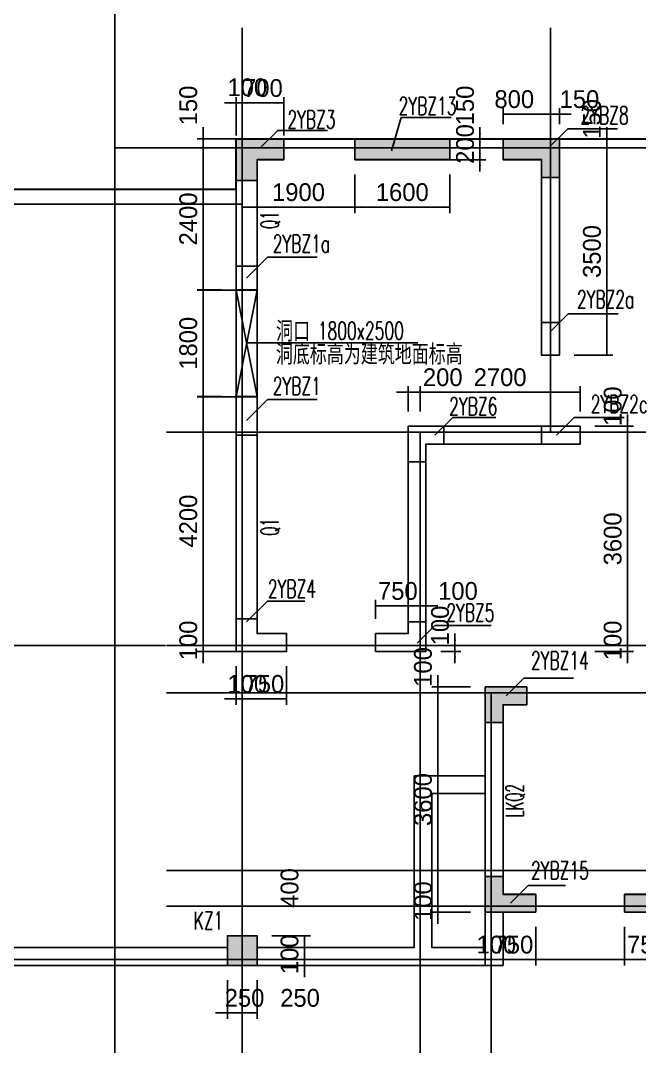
# Model space of a CAD drawing. Extents: x 387171 to 699106, y 11966 to 245688.
# Drawn here: x 537170 to 547608, y 217069 to 234386 of the extents above; entities that cross this region are included whole.
import ezdxf

# ---------------------------------------------------------------- set-up
doc = ezdxf.new("R2010")
doc.units = 0
doc.header["$LTSCALE"] = 100
doc.header["$MEASUREMENT"] = 0
for name, color, linetype in [('b边缘构件', 235, 'Continuous'), ('COLU', 7, 'Continuous'), ('DIM', 3, 'Continuous'), ('DOTE', 253, 'Continuous'), ('HATCH', 254, 'Continuous'), ('NUM', 7, 'Continuous'), ('Q-TEXT', 2, 'Continuous'), ('WALL', 3, 'Continuous'), ('wall-主楼', 2, 'Continuous'), ('wall-开洞', 5, 'Continuous'), ('Y阴影', 254, 'Continuous'), ('剪力墙开洞', 5, 'Continuous'), ('小尺寸', 4, 'Continuous'), ('边缘构件标注', 1, 'Continuous')]:
    doc.layers.add(name, color=color, linetype=linetype)
doc.styles.get("Standard").update_dxf_attribs({"font": 'standard'})
doc.styles.add('tk', font='tk')
doc.dimstyles.get("Standard").update_dxf_attribs({"dimtxt": 300, "dimasz": 100, "dimexe": 100, "dimexo": 250, "dimgap": 100, "dimtad": 0, "dimtoh": 1, "dimdec": 0, "dimdsep": 46, "dimcen": 0.09, "dimclrt": 7, "dimadec": 0, "dimazin": 0, "dimtfac": 1, "dimtdec": 4, "dimtofl": 0, "dimtmove": 0, "dimatfit": 3, "dimfxl": 1, "dimtolj": 1, "dimtzin": 0, "dimarcsym": 0})

# ---------------------------------------------------------------- blocks, each defined once
blk = doc.blocks.new('*D849')
at = {"layer": '小尺寸', "color": 0, "linetype": 'ByBlock', "lineweight": -2}
for p, q in [((540908, 231787), (540908, 231137)), ((542808, 231787), (542808, 231137)), ((540908, 231237), (542808, 231237))]:
    blk.add_line(p, q, dxfattribs=at)
for points in [[(540908, 231237), (541008, 231254), (541008, 231220)], [(542808, 231237), (542708, 231220), (542708, 231254)]]:
    blk.add_solid(points, dxfattribs=at)
at = {"layer": '小尺寸', "color": 7, "linetype": 'Continuous', "lineweight": -2, "insert": (541858, 231487), "char_height": 300, "width": 685, "attachment_point": 5, "style": 'tk'}
blk.add_mtext('1900', dxfattribs=at)
blk = doc.blocks.new('*D415')
at = {"layer": '小尺寸', "color": 0, "linetype": 'ByBlock', "lineweight": -2}
for p, q in [((544918, 231837), (544918, 232437)), ((544368, 232237), (545018, 232237)), ((544368, 232037), (545018, 232037))]:
    blk.add_line(p, q, dxfattribs=at)
for points in [[(544918, 232237), (544902, 232337), (544935, 232337)], [(544918, 232037), (544935, 231937), (544902, 231937)]]:
    blk.add_solid(points, dxfattribs=at)
at = {"layer": '小尺寸', "color": 7, "linetype": 'Continuous', "lineweight": -2, "insert": (544668, 232302), "char_height": 300, "width": 566.67, "attachment_point": 5, "rotation": 90, "style": 'tk'}
blk.add_mtext('200', dxfattribs=at)
blk = doc.blocks.new('*D371')
at = {"layer": '小尺寸', "color": 0, "linetype": 'ByBlock', "lineweight": -2}
for p, q in [((544918, 232037), (544918, 232587)), ((544368, 232387), (545018, 232387)), ((544368, 232237), (545018, 232237))]:
    blk.add_line(p, q, dxfattribs=at)
for points in [[(544918, 232387), (544902, 232487), (544935, 232487)], [(544918, 232237), (544935, 232137), (544902, 232137)]]:
    blk.add_solid(points, dxfattribs=at)
at = {"layer": '小尺寸', "color": 7, "linetype": 'Continuous', "lineweight": -2, "insert": (544668, 232952), "char_height": 300, "width": 476.67, "attachment_point": 5, "rotation": 90, "style": 'tk'}
blk.add_mtext('150', dxfattribs=at)
blk = doc.blocks.new('*D2117')
at = {"layer": '小尺寸', "color": 0, "linetype": 'ByBlock', "lineweight": -2}
for p, q in [((547358, 219087), (547358, 218437)), ((548108, 219087), (548108, 218437)), ((547358, 218537), (548108, 218537))]:
    blk.add_line(p, q, dxfattribs=at)
for points in [[(547358, 218537), (547458, 218554), (547458, 218520)], [(548108, 218537), (548008, 218520), (548008, 218554)]]:
    blk.add_solid(points, dxfattribs=at)
at = {"layer": '小尺寸', "color": 7, "linetype": 'Continuous', "lineweight": -2, "insert": (547733, 218787), "char_height": 300, "width": 566.67, "attachment_point": 5, "style": 'tk'}
blk.add_mtext('750', dxfattribs=at)
blk = doc.blocks.new('*D2614')
at = {"layer": '小尺寸', "color": 0, "linetype": 'ByBlock', "lineweight": -2}
for p, q in [((547408, 223537), (547408, 224037)), ((546858, 223837), (547508, 223837)), ((546858, 223737), (547508, 223737))]:
    blk.add_line(p, q, dxfattribs=at)
for points in [[(547408, 223837), (547392, 223937), (547425, 223937)], [(547408, 223737), (547425, 223637), (547392, 223637)]]:
    blk.add_solid(points, dxfattribs=at)
at = {"layer": '小尺寸', "color": 7, "linetype": 'Continuous', "lineweight": -2, "insert": (547158, 223923), "char_height": 300, "width": 476.67, "attachment_point": 5, "rotation": 90, "style": 'tk'}
blk.add_mtext('100', dxfattribs=at)
blk = doc.blocks.new('*D2557')
at = {"layer": '小尺寸', "color": 0, "linetype": 'ByBlock', "lineweight": -2}
for p, q in [((546858, 227437), (547508, 227437)), ((547408, 223837), (547408, 227437)), ((546858, 223837), (547508, 223837))]:
    blk.add_line(p, q, dxfattribs=at)
for points in [[(547408, 227437), (547425, 227337), (547392, 227337)], [(547408, 223837), (547392, 223937), (547425, 223937)]]:
    blk.add_solid(points, dxfattribs=at)
at = {"layer": '小尺寸', "color": 7, "linetype": 'Continuous', "lineweight": -2, "insert": (547158, 225637), "char_height": 300, "width": 775, "attachment_point": 5, "rotation": 90, "style": 'tk'}
blk.add_mtext('3600', dxfattribs=at)
blk = doc.blocks.new('*D3361')
at = {"layer": '小尺寸', "color": 0, "linetype": 'ByBlock', "lineweight": -2}
for p, q in [((546508, 232237), (547158, 232237)), ((547058, 228737), (547058, 232237)), ((546508, 228737), (547158, 228737))]:
    blk.add_line(p, q, dxfattribs=at)
for points in [[(547058, 232237), (547075, 232137), (547041, 232137)], [(547058, 228737), (547041, 228837), (547075, 228837)]]:
    blk.add_solid(points, dxfattribs=at)
at = {"layer": '小尺寸', "color": 7, "linetype": 'Continuous', "lineweight": -2, "insert": (546808, 230487), "char_height": 300, "width": 780, "attachment_point": 5, "rotation": 90, "style": 'tk'}
blk.add_mtext('3500', dxfattribs=at)
blk = doc.blocks.new('*D4721')
at = {"layer": '小尺寸', "color": 0, "linetype": 'ByBlock', "lineweight": -2}
for p, q in [((540808, 232444), (540808, 233094)), ((540908, 232444), (540908, 233094)), ((540608, 232994), (541108, 232994))]:
    blk.add_line(p, q, dxfattribs=at)
for points in [[(540808, 232994), (540708, 232978), (540708, 233011)], [(540908, 232994), (541008, 233011), (541008, 232978)]]:
    blk.add_solid(points, dxfattribs=at)
at = {"layer": '小尺寸', "color": 7, "linetype": 'Continuous', "lineweight": -2, "insert": (540994, 233257), "char_height": 300, "width": 476.67, "attachment_point": 5, "style": 'tk'}
blk.add_mtext('100', dxfattribs=at)
blk = doc.blocks.new('*D894')
at = {"layer": '小尺寸', "color": 0, "linetype": 'ByBlock', "lineweight": -2}
for p, q in [((540908, 232444), (540908, 233094)), ((541608, 232444), (541608, 233094)), ((540908, 232994), (541608, 232994))]:
    blk.add_line(p, q, dxfattribs=at)
for points in [[(540908, 232994), (541008, 233011), (541008, 232978)], [(541608, 232994), (541508, 232978), (541508, 233011)]]:
    blk.add_solid(points, dxfattribs=at)
at = {"layer": '小尺寸', "color": 7, "linetype": 'Continuous', "lineweight": -2, "insert": (541258, 233244), "char_height": 300, "width": 566.67, "attachment_point": 5, "style": 'tk'}
blk.add_mtext('700', dxfattribs=at)
blk = doc.blocks.new('*D763')
at = {"layer": '小尺寸', "color": 0, "linetype": 'ByBlock', "lineweight": -2}
for p, q in [((540800, 232237), (540150, 232237)), ((540250, 229837), (540250, 232237)), ((540800, 229837), (540150, 229837))]:
    blk.add_line(p, q, dxfattribs=at)
for points in [[(540250, 232237), (540267, 232137), (540233, 232137)], [(540250, 229837), (540233, 229937), (540267, 229937)]]:
    blk.add_solid(points, dxfattribs=at)
at = {"layer": '小尺寸', "color": 7, "linetype": 'Continuous', "lineweight": -2, "insert": (540000, 231037), "char_height": 300, "width": 785, "attachment_point": 5, "rotation": 90, "style": 'tk'}
blk.add_mtext('2400', dxfattribs=at)
blk = doc.blocks.new('*D477')
at = {"layer": '小尺寸', "color": 0, "linetype": 'ByBlock', "lineweight": -2}
for p, q in [((540250, 232037), (540250, 232587)), ((540800, 232387), (540150, 232387)), ((540800, 232237), (540150, 232237))]:
    blk.add_line(p, q, dxfattribs=at)
for points in [[(540250, 232387), (540233, 232487), (540267, 232487)], [(540250, 232237), (540267, 232137), (540233, 232137)]]:
    blk.add_solid(points, dxfattribs=at)
at = {"layer": '小尺寸', "color": 7, "linetype": 'Continuous', "lineweight": -2, "insert": (540000, 232952), "char_height": 300, "width": 476.67, "attachment_point": 5, "rotation": 90, "style": 'tk'}
blk.add_mtext('150', dxfattribs=at)
blk = doc.blocks.new('*D1337')
at = {"layer": '小尺寸', "color": 0, "linetype": 'ByBlock', "lineweight": -2}
for p, q in [((540800, 228037), (540150, 228037)), ((540250, 228037), (540250, 223837)), ((540800, 223837), (540150, 223837))]:
    blk.add_line(p, q, dxfattribs=at)
for points in [[(540250, 228037), (540267, 227937), (540233, 227937)], [(540250, 223837), (540233, 223937), (540267, 223937)]]:
    blk.add_solid(points, dxfattribs=at)
at = {"layer": '小尺寸', "color": 7, "linetype": 'Continuous', "lineweight": -2, "insert": (540000, 225937), "char_height": 300, "width": 790, "attachment_point": 5, "rotation": 90, "style": 'tk'}
blk.add_mtext('4200', dxfattribs=at)
blk = doc.blocks.new('*D1225')
at = {"layer": '小尺寸', "color": 0, "linetype": 'ByBlock', "lineweight": -2}
for p, q in [((540250, 224037), (540250, 223537)), ((540800, 223837), (540150, 223837)), ((540800, 223737), (540150, 223737))]:
    blk.add_line(p, q, dxfattribs=at)
for points in [[(540250, 223837), (540233, 223937), (540267, 223937)], [(540250, 223737), (540267, 223637), (540233, 223637)]]:
    blk.add_solid(points, dxfattribs=at)
at = {"layer": '小尺寸', "color": 7, "linetype": 'Continuous', "lineweight": -2, "insert": (540000, 223923), "char_height": 300, "width": 476.67, "attachment_point": 5, "rotation": 90, "style": 'tk'}
blk.add_mtext('100', dxfattribs=at)
blk = doc.blocks.new('*D2099')
at = {"layer": '小尺寸', "color": 0, "linetype": 'ByBlock', "lineweight": -2}
for p, q in [((540808, 223487), (540808, 222837)), ((540908, 223487), (540908, 222837)), ((540608, 222937), (541108, 222937))]:
    blk.add_line(p, q, dxfattribs=at)
for points in [[(540808, 222937), (540708, 222920), (540708, 222954)], [(540908, 222937), (541008, 222954), (541008, 222920)]]:
    blk.add_solid(points, dxfattribs=at)
at = {"layer": '小尺寸', "color": 7, "linetype": 'Continuous', "lineweight": -2, "insert": (540994, 223187), "char_height": 300, "width": 476.67, "attachment_point": 5, "style": 'tk'}
blk.add_mtext('100', dxfattribs=at)
blk = doc.blocks.new('*D1715')
at = {"layer": '小尺寸', "color": 0, "linetype": 'ByBlock', "lineweight": -2}
for p, q in [((540908, 223487), (540908, 222837)), ((541658, 223487), (541658, 222837)), ((540908, 222937), (541658, 222937))]:
    blk.add_line(p, q, dxfattribs=at)
for points in [[(540908, 222937), (541008, 222954), (541008, 222920)], [(541658, 222937), (541558, 222920), (541558, 222954)]]:
    blk.add_solid(points, dxfattribs=at)
at = {"layer": '小尺寸', "color": 7, "linetype": 'Continuous', "lineweight": -2, "insert": (541283, 223187), "char_height": 300, "width": 566.67, "attachment_point": 5, "style": 'tk'}
blk.add_mtext('750', dxfattribs=at)
blk = doc.blocks.new('*D1668')
at = {"layer": '小尺寸', "color": 0, "linetype": 'ByBlock', "lineweight": -2}
for p, q in [((544208, 223337), (544208, 222837)), ((544758, 223137), (544108, 223137)), ((544758, 223037), (544108, 223037))]:
    blk.add_line(p, q, dxfattribs=at)
for points in [[(544208, 223137), (544192, 223237), (544225, 223237)], [(544208, 223037), (544225, 222937), (544192, 222937)]]:
    blk.add_solid(points, dxfattribs=at)
at = {"layer": '小尺寸', "color": 7, "linetype": 'Continuous', "lineweight": -2, "insert": (543958, 223475), "char_height": 300, "width": 476.67, "attachment_point": 5, "rotation": 90, "style": 'tk'}
blk.add_mtext('100', dxfattribs=at)
blk = doc.blocks.new('*D2562')
at = {"layer": '小尺寸', "color": 0, "linetype": 'ByBlock', "lineweight": -2}
for p, q in [((544208, 219637), (544208, 219137)), ((544758, 219437), (544108, 219437)), ((544758, 219337), (544108, 219337))]:
    blk.add_line(p, q, dxfattribs=at)
for points in [[(544208, 219437), (544192, 219537), (544225, 219537)], [(544208, 219337), (544225, 219237), (544192, 219237)]]:
    blk.add_solid(points, dxfattribs=at)
at = {"layer": '小尺寸', "color": 7, "linetype": 'Continuous', "lineweight": -2, "insert": (543958, 219523), "char_height": 300, "width": 476.67, "attachment_point": 5, "rotation": 90, "style": 'tk'}
blk.add_mtext('100', dxfattribs=at)
blk = doc.blocks.new('*D2142')
at = {"layer": '小尺寸', "color": 0, "linetype": 'ByBlock', "lineweight": -2}
for p, q in [((545008, 219087), (545008, 218437)), ((545108, 219087), (545108, 218437)), ((544808, 218537), (545308, 218537))]:
    blk.add_line(p, q, dxfattribs=at)
for points in [[(545008, 218537), (544908, 218520), (544908, 218554)], [(545108, 218537), (545208, 218554), (545208, 218520)]]:
    blk.add_solid(points, dxfattribs=at)
at = {"layer": '小尺寸', "color": 7, "linetype": 'Continuous', "lineweight": -2, "insert": (545195, 218787), "char_height": 300, "width": 476.67, "attachment_point": 5, "style": 'tk'}
blk.add_mtext('100', dxfattribs=at)
blk = doc.blocks.new('*D3087')
at = {"layer": '小尺寸', "color": 0, "linetype": 'ByBlock', "lineweight": -2}
for p, q in [((545108, 219087), (545108, 218437)), ((545858, 219087), (545858, 218437)), ((545108, 218537), (545858, 218537))]:
    blk.add_line(p, q, dxfattribs=at)
for points in [[(545108, 218537), (545208, 218554), (545208, 218520)], [(545858, 218537), (545758, 218520), (545758, 218554)]]:
    blk.add_solid(points, dxfattribs=at)
at = {"layer": '小尺寸', "color": 7, "linetype": 'Continuous', "lineweight": -2, "insert": (545483, 218787), "char_height": 300, "width": 566.67, "attachment_point": 5, "style": 'tk'}
blk.add_mtext('750', dxfattribs=at)
blk = doc.blocks.new('*D4247')
at = {"layer": '小尺寸', "color": 0, "linetype": 'ByBlock', "lineweight": -2}
for p, q in [((547058, 232037), (547058, 232587)), ((546508, 232387), (547158, 232387)), ((546508, 232237), (547158, 232237))]:
    blk.add_line(p, q, dxfattribs=at)
for points in [[(547058, 232387), (547041, 232487), (547075, 232487)], [(547058, 232237), (547075, 232137), (547041, 232137)]]:
    blk.add_solid(points, dxfattribs=at)
at = {"layer": '小尺寸', "color": 7, "linetype": 'Continuous', "lineweight": -2, "insert": (546808, 232725), "char_height": 300, "width": 476.67, "attachment_point": 5, "rotation": 90, "style": 'tk'}
blk.add_mtext('150', dxfattribs=at)
blk = doc.blocks.new('*D821')
at = {"layer": '小尺寸', "color": 0, "linetype": 'ByBlock', "lineweight": -2}
for p, q in [((545308, 232638), (545308, 232907)), ((546108, 232638), (546108, 232907)), ((545308, 232807), (546108, 232807))]:
    blk.add_line(p, q, dxfattribs=at)
for points in [[(545308, 232807), (545408, 232823), (545408, 232790)], [(546108, 232807), (546008, 232790), (546008, 232823)]]:
    blk.add_solid(points, dxfattribs=at)
at = {"layer": '小尺寸', "color": 7, "linetype": 'Continuous', "lineweight": -2, "insert": (545497, 233057), "char_height": 300, "width": 566.67, "attachment_point": 5, "rotation": 360, "style": 'tk'}
blk.add_mtext('800', dxfattribs=at)
blk = doc.blocks.new('*D1889')
at = {"layer": '小尺寸', "color": 0, "linetype": 'ByBlock', "lineweight": -2}
for p, q in [((546108, 232638), (546108, 232907)), ((546258, 232638), (546258, 232907)), ((545908, 232807), (546458, 232807))]:
    blk.add_line(p, q, dxfattribs=at)
for points in [[(546108, 232807), (546008, 232790), (546008, 232823)], [(546258, 232807), (546358, 232823), (546358, 232790)]]:
    blk.add_solid(points, dxfattribs=at)
at = {"layer": '小尺寸', "color": 7, "linetype": 'Continuous', "lineweight": -2, "insert": (546596, 233057), "char_height": 300, "width": 476.67, "attachment_point": 5, "rotation": 360, "style": 'tk'}
blk.add_mtext('150', dxfattribs=at)
blk = doc.blocks.new('*D3654')
at = {"layer": '小尺寸', "color": 0, "linetype": 'ByBlock', "lineweight": -2}
for p, q in [((544758, 223037), (544108, 223037)), ((544208, 223037), (544208, 219437)), ((544758, 219437), (544108, 219437))]:
    blk.add_line(p, q, dxfattribs=at)
for points in [[(544208, 223037), (544225, 222937), (544192, 222937)], [(544208, 219437), (544192, 219537), (544225, 219537)]]:
    blk.add_solid(points, dxfattribs=at)
at = {"layer": '小尺寸', "color": 7, "linetype": 'Continuous', "lineweight": -2, "insert": (543958, 221237), "char_height": 300, "width": 775, "attachment_point": 5, "rotation": 90, "style": 'tk'}
blk.add_mtext('3600', dxfattribs=at)
blk = doc.blocks.new('*D4596')
at = {"layer": '小尺寸', "color": 0, "linetype": 'ByBlock', "lineweight": -2}
for p, q in [((543158, 224288), (543158, 224606)), ((543908, 224288), (543908, 224606)), ((543158, 224506), (543908, 224506))]:
    blk.add_line(p, q, dxfattribs=at)
for points in [[(543158, 224506), (543258, 224523), (543258, 224490)], [(543908, 224506), (543808, 224490), (543808, 224523)]]:
    blk.add_solid(points, dxfattribs=at)
at = {"layer": '小尺寸', "color": 7, "linetype": 'Continuous', "lineweight": -2, "insert": (543533, 224756), "char_height": 300, "width": 566.67, "attachment_point": 5, "rotation": 360, "style": 'tk'}
blk.add_mtext('750', dxfattribs=at)
blk = doc.blocks.new('*D4169')
at = {"layer": '小尺寸', "color": 0, "linetype": 'ByBlock', "lineweight": -2}
for p, q in [((543908, 224288), (543908, 224606)), ((544008, 224288), (544008, 224606)), ((543708, 224506), (544208, 224506))]:
    blk.add_line(p, q, dxfattribs=at)
for points in [[(543908, 224506), (543808, 224490), (543808, 224523)], [(544008, 224506), (544108, 224523), (544108, 224490)]]:
    blk.add_solid(points, dxfattribs=at)
at = {"layer": '小尺寸', "color": 7, "linetype": 'Continuous', "lineweight": -2, "insert": (544547, 224756), "char_height": 300, "width": 476.67, "attachment_point": 5, "rotation": 360, "style": 'tk'}
blk.add_mtext('100', dxfattribs=at)
blk = doc.blocks.new('*D355')
at = {"layer": '小尺寸', "color": 0, "linetype": 'ByBlock', "lineweight": -2}
for p, q in [((544497, 223537), (544497, 224037)), ((544258, 223837), (544597, 223837)), ((544258, 223737), (544597, 223737))]:
    blk.add_line(p, q, dxfattribs=at)
for points in [[(544497, 223837), (544481, 223937), (544514, 223937)], [(544497, 223737), (544514, 223637), (544481, 223637)]]:
    blk.add_solid(points, dxfattribs=at)
at = {"layer": '小尺寸', "color": 7, "linetype": 'Continuous', "lineweight": -2, "insert": (544247, 224175), "char_height": 300, "width": 476.67, "attachment_point": 5, "rotation": 90, "style": 'tk'}
blk.add_mtext('100', dxfattribs=at)
blk = doc.blocks.new('*D246')
at = {"layer": '小尺寸', "color": 0, "linetype": 'ByBlock', "lineweight": -2}
for p, q in [((543508, 228113), (544108, 228113)), ((543708, 227788), (543708, 228213)), ((543908, 227788), (543908, 228213))]:
    blk.add_line(p, q, dxfattribs=at)
for points in [[(543708, 228113), (543608, 228097), (543608, 228130)], [(543908, 228113), (544008, 228130), (544008, 228097)]]:
    blk.add_solid(points, dxfattribs=at)
at = {"layer": '小尺寸', "color": 7, "linetype": 'Continuous', "lineweight": -2, "insert": (544291, 228363), "char_height": 300, "width": 566.67, "attachment_point": 5, "rotation": 360, "style": 'tk'}
blk.add_mtext('200', dxfattribs=at)
blk = doc.blocks.new('*D1197')
at = {"layer": '小尺寸', "color": 0, "linetype": 'ByBlock', "lineweight": -2}
for p, q in [((543908, 227788), (543908, 228213)), ((543908, 228113), (546608, 228113)), ((546608, 227788), (546608, 228213))]:
    blk.add_line(p, q, dxfattribs=at)
for points in [[(543908, 228113), (544008, 228130), (544008, 228097)], [(546608, 228113), (546508, 228097), (546508, 228130)]]:
    blk.add_solid(points, dxfattribs=at)
at = {"layer": '小尺寸', "color": 7, "linetype": 'Continuous', "lineweight": -2, "insert": (545258, 228363), "char_height": 300, "width": 780, "attachment_point": 5, "rotation": 360, "style": 'tk'}
blk.add_mtext('2700', dxfattribs=at)
blk = doc.blocks.new('*D4454')
at = {"layer": '小尺寸', "color": 0, "linetype": 'ByBlock', "lineweight": -2}
for p, q in [((547408, 227237), (547408, 227737)), ((546858, 227537), (547508, 227537)), ((546858, 227437), (547508, 227437))]:
    blk.add_line(p, q, dxfattribs=at)
for points in [[(547408, 227537), (547392, 227637), (547425, 227637)], [(547408, 227437), (547425, 227337), (547392, 227337)]]:
    blk.add_solid(points, dxfattribs=at)
at = {"layer": '小尺寸', "color": 7, "linetype": 'Continuous', "lineweight": -2, "insert": (547158, 227875), "char_height": 300, "width": 476.67, "attachment_point": 5, "rotation": 90, "style": 'tk'}
blk.add_mtext('100', dxfattribs=at)
blk = doc.blocks.new('*D660')
at = {"layer": '小尺寸', "color": 0, "linetype": 'ByBlock', "lineweight": -2}
for p, q in [((542808, 231787), (542808, 231137)), ((544408, 231787), (544408, 231137)), ((542808, 231237), (544408, 231237))]:
    blk.add_line(p, q, dxfattribs=at)
for points in [[(542808, 231237), (542908, 231254), (542908, 231220)], [(544408, 231237), (544308, 231220), (544308, 231254)]]:
    blk.add_solid(points, dxfattribs=at)
at = {"layer": '小尺寸', "color": 7, "linetype": 'Continuous', "lineweight": -2, "insert": (543608, 231487), "char_height": 300, "width": 685, "attachment_point": 5, "style": 'tk'}
blk.add_mtext('1600', dxfattribs=at)
blk = doc.blocks.new('*D711')
at = {"layer": 'DIM', "color": 0, "linetype": 'ByBlock', "lineweight": -2}
for p, q in [((541408, 218938), (542058, 218938)), ((541958, 218938), (541958, 218538)), ((541408, 218538), (542058, 218538))]:
    blk.add_line(p, q, dxfattribs=at)
for points in [[(541958, 218938), (541975, 218838), (541941, 218838)], [(541958, 218538), (541941, 218638), (541975, 218638)]]:
    blk.add_solid(points, dxfattribs=at)
at = {"layer": 'DIM', "color": 7, "linetype": 'Continuous', "lineweight": -2, "insert": (541708, 219744), "char_height": 300, "width": 576.67, "attachment_point": 5, "rotation": 90, "style": 'tk'}
blk.add_mtext('400', dxfattribs=at)
blk = doc.blocks.new('*D1632')
at = {"layer": 'DIM', "color": 0, "linetype": 'ByBlock', "lineweight": -2}
for p, q in [((541958, 218738), (541958, 218238)), ((541408, 218538), (542058, 218538)), ((541408, 218438), (542058, 218438))]:
    blk.add_line(p, q, dxfattribs=at)
for points in [[(541958, 218538), (541941, 218638), (541975, 218638)], [(541958, 218438), (541975, 218338), (541941, 218338)]]:
    blk.add_solid(points, dxfattribs=at)
at = {"layer": 'DIM', "color": 7, "linetype": 'Continuous', "lineweight": -2, "insert": (541708, 218624), "char_height": 300, "width": 476.67, "attachment_point": 5, "rotation": 90, "style": 'tk'}
blk.add_mtext('100', dxfattribs=at)
blk = doc.blocks.new('*D169')
at = {"layer": 'DIM', "color": 0, "linetype": 'ByBlock', "lineweight": -2}
for p, q in [((540658, 218188), (540658, 217538)), ((540908, 218188), (540908, 217538)), ((540458, 217638), (541108, 217638))]:
    blk.add_line(p, q, dxfattribs=at)
for points in [[(540658, 217638), (540558, 217621), (540558, 217655)], [(540908, 217638), (541008, 217655), (541008, 217621)]]:
    blk.add_solid(points, dxfattribs=at)
at = {"layer": 'DIM', "color": 7, "linetype": 'Continuous', "lineweight": -2, "insert": (540948, 217888), "char_height": 300, "width": 566.67, "attachment_point": 5, "style": 'tk'}
blk.add_mtext('250', dxfattribs=at)
blk = doc.blocks.new('*D4525')
at = {"layer": 'DIM', "color": 0, "linetype": 'ByBlock', "lineweight": -2}
for p, q in [((540908, 218188), (540908, 217538)), ((541158, 218188), (541158, 217538)), ((540908, 217638), (541158, 217638))]:
    blk.add_line(p, q, dxfattribs=at)
for points in [[(540908, 217638), (541008, 217655), (541008, 217621)], [(541158, 217638), (541058, 217621), (541058, 217655)]]:
    blk.add_solid(points, dxfattribs=at)
at = {"layer": 'DIM', "color": 7, "linetype": 'Continuous', "lineweight": -2, "insert": (541884, 217888), "char_height": 300, "width": 566.67, "attachment_point": 5, "style": 'tk'}
blk.add_mtext('250', dxfattribs=at)
blk = doc.blocks.new('*D1681')
at = {"layer": '小尺寸', "color": 0, "linetype": 'ByBlock', "lineweight": -2}
for p, q in [((540558, 229838), (540150, 229838)), ((540250, 229838), (540250, 228038)), ((540558, 228038), (540150, 228038))]:
    blk.add_line(p, q, dxfattribs=at)
for points in [[(540250, 229838), (540267, 229738), (540233, 229738)], [(540250, 228038), (540233, 228138), (540267, 228138)]]:
    blk.add_solid(points, dxfattribs=at)
at = {"layer": '小尺寸', "color": 7, "linetype": 'Continuous', "lineweight": -2, "insert": (540000, 228938), "char_height": 300, "width": 690, "attachment_point": 5, "rotation": 90, "style": 'tk'}
blk.add_mtext('1800', dxfattribs=at)

msp = doc.modelspace()

# ---------------------------------------------------------------- hatches: boundary and pattern name
at = {"layer": 'HATCH'}
msp.add_hatch(color=256, dxfattribs=at).paths.add_polyline_path([(540658.1, 218437.9), (541158.1, 218437.9), (541158.1, 218937.9), (540658.1, 218937.9)], flags=0)
at = {"layer": 'Y阴影'}
for points in [[(540808.1, 232387.9), (540808.1, 231686.9), (541158.1, 231686.9), (541158.1, 232036.9), (541608.1, 232036.9), (541608.1, 232387.9)], [(542808.1, 232387.9), (544408.1, 232387.9), (544408.1, 232036.9), (542808.1, 232036.9)], [(545308.1, 232387.9), (545308.1, 232036.9), (545958.1, 232036.9), (545958.1, 231736.9), (546258.1, 231736.9), (546258.1, 232387.9)], [(545008.3, 223136.9), (545008.3, 222536.9), (545308.3, 222536.9), (545308.3, 222836.9), (545708.3, 222836.9), (545708.3, 223136.9)], [(547358.3, 219636.9), (547358.3, 219336.9), (548208.3, 219336.9), (548208.3, 219936.9), (549058.3, 219936.9), (549058.3, 220236.9), (547908.3, 220236.9), (547908.3, 219636.9)], [(545008.3, 219936.9), (545008.3, 219336.9), (545858.3, 219336.9), (545858.3, 219636.9), (545308.3, 219636.9), (545308.3, 219936.9)]]:
    msp.add_hatch(color=256, dxfattribs=at).paths.add_polyline_path(points, flags=0)
h = msp.add_hatch(dxfattribs=at)
h.set_pattern_fill('ANSI31', color=256, scale=25, style=0)
h.set_pattern_definition([])
h.paths.add_polyline_path([(540808.1, 230237.2), (540808.1, 229836.9), (541158.1, 229836.9), (541158.1, 230237.2)], flags=0)
h = msp.add_hatch(dxfattribs=at)
h.set_pattern_fill('ANSI31', color=256, scale=25, style=0)
h.set_pattern_definition([])
h.paths.add_polyline_path([(545958.1, 229286.9), (545958.1, 228736.9), (546258.1, 228736.9), (546258.1, 229286.9)], flags=0)
h = msp.add_hatch(dxfattribs=at)
h.set_pattern_fill('ANSI31', color=256, scale=25, style=0)
h.set_pattern_definition([])
h.paths.add_polyline_path([(540808.1, 228036.9), (540808.1, 227386.6), (541158.1, 227386.6), (541158.1, 228036.9)], flags=0)
h = msp.add_hatch(dxfattribs=at)
h.set_pattern_fill('ANSI31', color=256, scale=25, style=0)
h.set_pattern_definition([])
h.paths.add_polyline_path([(543708.1, 227536.9), (543708.1, 226936.9), (544008.1, 226936.9), (544008.1, 227236.9), (544308.1, 227236.9), (544308.1, 227536.9)], flags=0)
h = msp.add_hatch(dxfattribs=at)
h.set_pattern_fill('ANSI31', color=256, scale=25, style=0)
h.set_pattern_definition([])
h.paths.add_polyline_path([(545958.1, 227236.9), (546608.3, 227236.9), (546608.3, 227536.9), (545958.1, 227536.9)], flags=0)
h = msp.add_hatch(dxfattribs=at)
h.set_pattern_fill('ANSI31', color=256, scale=25, style=0)
h.set_pattern_definition([])
h.paths.add_polyline_path([(540808.1, 223736.9), (540808.1, 224286.9), (541158.1, 224286.9), (541158.1, 224037.9), (541658.1, 224037.9), (541658.1, 223736.9)], flags=0)
h = msp.add_hatch(dxfattribs=at)
h.set_pattern_fill('ANSI31', color=256, scale=25, style=0)
h.set_pattern_definition([])
h.paths.add_polyline_path([(543708.1, 224236.9), (543708.1, 224037.9), (543158.1, 224037.9), (543158.1, 223736.9), (544008.1, 223736.9), (544008.1, 224236.9)], flags=0)

# ---------------------------------------------------------------- linework, layer by layer
at = {"color": 6, "lineweight": 30}
msp.add_lwpolyline([(476181.3, 232428.8), (494258.1, 233154.4), (494258.1, 231537.9), (540808.1, 231537.9), (540808.1, 232387.9), (590208.1, 232387.9), (590208.1, 232187.9), (593108.1, 232187.9), (593108.1, 230737.9), (608058.1, 230737.9), (608058.1, 231687.9), (648158.1, 231687.9), (648158.1, 230737.9), (657058.1, 230737.9), (657158.1, 196187.9), (658248.2, 196187.9), (663075.9, 83077.9), (659946, 47787.8), (654318.1, 48286.9), (653832.2, 42808.4), (496133.5, 56794.9), (482757.4, 68610.1), (476181.3, 232428.8)], dxfattribs=at)
at = {"layer": 'b边缘构件'}
for points in [[(540808.1, 232387.9), (540808.1, 231686.9), (541158.1, 231686.9), (541158.1, 232036.9), (541608.1, 232036.9), (541608.1, 232387.9), (540808.1, 232387.9)], [(545308.1, 232387.9), (545308.1, 232036.9), (545958.1, 232036.9), (545958.1, 231736.9), (546258.1, 231736.9), (546258.1, 232387.9), (545308.1, 232387.9)], [(540808.1, 230237.2), (540808.1, 229836.9), (541158.1, 229836.9), (541158.1, 230237.2), (540808.1, 230237.2)], [(545958.1, 229286.9), (545958.1, 228736.9), (546258.1, 228736.9), (546258.1, 229286.9), (545958.1, 229286.9)], [(540808.1, 228036.9), (540808.1, 227386.6), (541158.1, 227386.6), (541158.1, 228036.9), (540808.1, 228036.9)], [(543708.1, 227536.9), (543708.1, 226936.9), (544008.1, 226936.9), (544008.1, 227236.9), (544308.1, 227236.9), (544308.1, 227536.9), (543708.1, 227536.9)], [(545958.1, 227236.9), (546608.3, 227236.9), (546608.3, 227536.9), (545958.1, 227536.9), (545958.1, 227236.9)], [(540808.1, 223736.9), (540808.1, 224286.9), (541158.1, 224286.9), (541158.1, 224037.9), (541658.1, 224037.9), (541658.1, 223736.9), (540808.1, 223736.9)], [(545008.3, 223136.9), (545008.3, 222536.9), (545308.3, 222536.9), (545308.3, 222836.9), (545708.3, 222836.9), (545708.3, 223136.9), (545008.3, 223136.9)], [(547358.3, 219636.9), (547358.3, 219336.9), (548208.3, 219336.9), (548208.3, 219936.9), (549058.3, 219936.9), (549058.3, 220236.9), (547908.3, 220236.9), (547908.3, 219636.9), (547358.3, 219636.9)], [(545008.3, 219936.9), (545008.3, 219336.9), (545858.3, 219336.9), (545858.3, 219636.9), (545308.3, 219636.9), (545308.3, 219936.9), (545008.3, 219936.9)]]:
    msp.add_lwpolyline(points, dxfattribs=at)
for points in [[(542808.1, 232387.9), (544408.1, 232387.9), (544408.1, 232036.9), (542808.1, 232036.9)], [(543708.1, 224236.9), (543708.1, 224037.9), (543158.1, 224037.9), (543158.1, 223736.9), (544008.1, 223736.9), (544008.1, 224236.9)]]:
    msp.add_lwpolyline(points, close=True, dxfattribs=at)
at = {"layer": 'COLU'}
msp.add_lwpolyline([(540658.1, 218437.9), (541158.1, 218437.9), (541158.1, 218937.9), (540658.1, 218937.9)], close=True, dxfattribs=at)
at = {"layer": 'DOTE'}
for p, q in [((538758.1, 238913.1), (538758.1, 94087.9)), ((540908.1, 234260.7), (540908.1, 210429.3)), ((546108.1, 234260.7), (546108.1, 227437.9)), ((538758.1, 232237.9), (590108.1, 232237.9)), ((487407, 231287.9), (540908.1, 231287.9)), ((539629.1, 227437.9), (590108.1, 227437.9)), ((543908.1, 227437.9), (543908.1, 210429.3)), ((535708.1, 223837.9), (539616.4, 223837.9)), ((539629.1, 223837.9), (599108.1, 223837.9)), ((539629.1, 223037.9), (585908.1, 223037.9)), ((545108.1, 223037.9), (545108.1, 210429.3)), ((539629.1, 220037.9), (582908.1, 220037.9)), ((587069.7, 219437.9), (539629.1, 219437.9)), ((530358.1, 218537.9), (599408.1, 218537.9))]:
    msp.add_line(p, q, dxfattribs=at)
at = {"layer": 'WALL'}
msp.add_lwpolyline([(543808.1, 221637.9), (545008.1, 221637.9), (545008.1, 221337.9), (544118.1, 221337.9, 0.4142136), (544108.1, 221327.9), (544108.1, 218737.9), (545008.1, 218737.9), (545008.1, 219337.9), (545308.1, 219337.9), (545308.1, 218437.9), (541158.1, 218437.9), (541158.1, 218737.9), (543808.1, 218737.9), (543808.1, 221637.9)], format="xyb", dxfattribs=at)
msp.add_lwpolyline([(535958.1, 218737.9), (540658.1, 218737.9), (540658.1, 218437.9), (535958.1, 218437.9)], close=True, dxfattribs=at)
at = {"layer": 'wall-主楼'}
for points in [[(540808.1, 229837.9), (540808.1, 232387.9), (541608.1, 232387.9), (541608.1, 232037.9), (541158.1, 232037.9), (541158.1, 229837.9)], [(542808.1, 232387.9), (544408.1, 232387.9), (544408.1, 232037.9), (542808.1, 232037.9)], [(545958.1, 228737.9), (546258.1, 228737.9), (546258.1, 232387.9), (545308.1, 232387.9), (545308.1, 232037.9), (545958.1, 232037.9)], [(541158.1, 224037.9), (541658.1, 224037.9), (541658.1, 223737.9), (540808.1, 223737.9), (540808.1, 228037.9), (541158.1, 228037.9)], [(544008.1, 223737.9), (544008.1, 227237.9), (546608.1, 227237.9), (546608.1, 227537.9), (543708.1, 227537.9), (543708.1, 224037.9), (543158.1, 224037.9), (543158.1, 223737.9)], [(545308.1, 222837.9), (545308.1, 219637.9), (545858.1, 219637.9), (545858.1, 219337.9), (545008.1, 219337.9), (545008.1, 223137.9), (545708.1, 223137.9), (545708.1, 222837.9)], [(549058.1, 219937.9), (548208.1, 219937.9), (548208.1, 219337.9), (547358.1, 219337.9), (547358.1, 219637.9), (547908.1, 219637.9), (547908.1, 220237.9), (549058.1, 220237.9)]]:
    msp.add_lwpolyline(points, close=True, dxfattribs=at)
at = {"layer": 'wall-开洞'}
for p, q in [((540808.1, 229836.9), (541158.1, 228037.9)), ((541158.1, 229836.9), (540808.1, 228036.9))]:
    msp.add_line(p, q, dxfattribs=at)
msp.add_lwpolyline([(540808.1, 229837.9), (541158.1, 229837.9), (541158.1, 228037.9), (540808.1, 228037.9)], close=True, dxfattribs=at)
at = {"layer": '剪力墙开洞'}
msp.add_line((543869.1, 228943.7), (540984.5, 228943.7), dxfattribs=at)
at = {"layer": '边缘构件标注', "color": 200}
for p in [(543858.1, 223877.4), (545109.3, 224177.4)]:
    msp.add_line(p, (544158.1, 224177.4), dxfattribs=at)
for points in [[(543427.2, 232186.9), (543590.6, 232746.7), (544430.6, 232746.7)], [(546097.6, 232259.2), (546397.6, 232559.2), (547237.6, 232559.2)], [(541208.1, 232231.5), (541508.1, 232531.5), (542348.1, 232531.5)], [(540983.1, 230039.4), (541333.1, 230389.4), (542173.1, 230389.4)], [(546108.1, 229136.9), (546408.1, 229436.9), (547248.1, 229436.9)], [(540983.1, 227636.9), (541333.1, 227986.9), (542173.1, 227986.9)], [(544158.1, 227386.9), (544458.1, 227686.9), (545188.1, 227686.9)], [(546208.3, 227386.9), (546508.3, 227686.9), (547348.3, 227686.9)], [(540983.1, 224236.9), (541333.1, 224586.9), (541963.1, 224586.9)], [(545358.3, 222986.9), (545658.3, 223286.9), (546498.3, 223286.9)], [(545433.3, 219486.9), (545733.3, 219786.9), (546363.3, 219786.9)]]:
    msp.add_lwpolyline(points, dxfattribs=at)

# ---------------------------------------------------------------- texts
at = {"layer": 'NUM', "color": 200, "width": 0.7}
msp.add_text('KZ1', height=300, dxfattribs=at).set_placement((540090.2, 219044))
at = {"layer": 'Q-TEXT', "color": 3, "width": 0.6}
for s, p in [('Q1', (541522.4, 230868.3)), ('Q1', (541522.4, 225688.4)), ('LKQ2', (545651.8, 220935.4))]:
    msp.add_text(s, height=300, rotation=90, dxfattribs=at).set_placement(p)
at = {"layer": '剪力墙开洞', "width": 0.7}
for s, p in [('洞口 1800x2500', (541479.2, 228999.3)), ('洞底标高为建筑地面标高', (541476.1, 228610.7))]:
    msp.add_text(s, height=300, dxfattribs=at).set_placement(p)
at = {"layer": '边缘构件标注', "color": 200, "width": 0.7}
for s, p in [('2YBZ13', (543546.9, 232794)), ('2YBZ8', (546613.5, 232634.9)), ('2YBZ3', (541670.6, 232564.4)), ('2YBZ1a', (541423.2, 230467.8)), ('2YBZ2a', (546553.4, 229529.2)), ('2YBZ1', (541423.2, 228065.4)), ('2YBZ2c', (546786.6, 227761.7)), ('2YBZ6', (544399.3, 227724.4)), ('2YBZ4', (541341.5, 224643.3)), ('2YBZ5', (544350.3, 224241)), ('2YBZ14', (545778, 223434.4)), ('2YBZ15', (545778, 219891.4))]:
    msp.add_text(s, height=300, rotation=360, dxfattribs=at).set_placement(p)

# ---------------------------------------------------------------- dimensions: what is measured, and where the dimension line sits
at = {"layer": 'DIM', "color": 200}
for p1, p2, distance, picture, middle in [((541158.1, 218937.9), (541158.1, 218537.9), 800, '*D711', (541708.1, 219156)), ((541158.1, 218537.9), (541158.1, 218437.9), 800, '*D1632', (541708.1, 218236)), ((540658.1, 218437.9), (540908.1, 218437.9), -800, '*D169', (540440, 217887.9)), ((540908.1, 218437.9), (541158.1, 218437.9), -800, '*D4525', (541376.1, 217887.9))]:
    dim = msp.add_aligned_dim(p1=p1, p2=p2, distance=distance, dimstyle='Standard', dxfattribs=at)
    dim.commit()
    dim.dimension.update_dxf_attribs({"geometry": picture, "text_midpoint": middle})
at = {"layer": '小尺寸'}
for p1, p2, distance, picture, middle in [((540808.1, 232194.3), (540908.1, 232194.3), 800, '*D4721', (540606.1, 233257)), ((540908.1, 232194.3), (541608.1, 232194.3), 800, '*D894', (541258.1, 233244.3)), ((541049.9, 232236.6), (541049.9, 232386.9), 800, '*D477', (539999.9, 232538.9)), ((544118.2, 232236.6), (544118.2, 232386.9), -800, '*D371', (544668.2, 232538.9)), ((546258.1, 232236.6), (546258.1, 232386.9), -800, '*D4247', (546808.1, 232311.8)), ((544118.2, 232036.9), (544118.2, 232236.6), -800, '*D415', (544668.2, 231818.9)), ((541049.9, 229836.9), (541049.9, 232236.6), 800, '*D763', (539999.9, 231036.8)), ((546258.1, 228736.9), (546258.1, 232236.6), -800, '*D3361', (546808.1, 230486.8)), ((540908.1, 232036.9), (542808.1, 232036.9), -800, '*D849', (541858.1, 231486.9)), ((542808.1, 232036.9), (544408.1, 232036.9), -800, '*D660', (543608.1, 231486.9)), ((546608.3, 227436.6), (546608.3, 227536.9), -800, '*D4454', (547158.3, 227486.8)), ((541049.9, 228036.9), (541049.9, 223836.6), -800, '*D1337', (539999.9, 225936.8)), ((546608.3, 223836.6), (546608.3, 227436.6), -800, '*D2557', (547158.3, 225636.6)), ((541049.9, 223836.6), (541049.9, 223736.9), -800, '*D1225', (539999.9, 223535)), ((546608.3, 223736.9), (546608.3, 223836.6), -800, '*D2614', (547158.3, 223535)), ((540808.1, 223736.9), (540908.1, 223736.9), -800, '*D2099', (540606.1, 223186.9)), ((540908.1, 223736.9), (541658.1, 223736.9), -800, '*D1715', (541283.1, 223186.9)), ((545008.3, 223136.9), (545008.3, 223036.6), -800, '*D1668', (543958.3, 223086.8)), ((545008.3, 223036.6), (545008.3, 219436.6), -800, '*D3654', (543958.3, 221236.6)), ((545008.3, 219436.6), (545008.3, 219336.9), -800, '*D2562', (543958.3, 219135)), ((545008.3, 219336.9), (545108.1, 219336.9), -800, '*D2142', (544806.4, 218786.9)), ((545108.1, 219336.9), (545858.3, 219336.9), -800, '*D3087', (545483.2, 218786.9)), ((547358.3, 219336.9), (548108.1, 219336.9), -800, '*D2117', (547733.2, 218786.9))]:
    dim = msp.add_aligned_dim(p1=p1, p2=p2, distance=distance, dimstyle='Standard', dxfattribs=at)
    dim.commit()
    dim.dimension.update_dxf_attribs({"geometry": picture, "text_midpoint": middle})
for base, p1, p2, angle, picture, middle in [((546108.1, 232806.7), (545308.1, 232387.9), (546108.1, 232387.9), 360, '*D821', (545497.4, 233056.7)), ((546258.1, 232806.7), (546108.1, 232387.9), (546258.1, 232387.9), 360, '*D1889', (546183.1, 233056.7)), ((540249.9, 228037.9), (540808.1, 229837.9), (540808.1, 228037.9), 90, '*D1681', (539999.9, 228937.9)), ((543908.1, 228113.2), (543708.1, 227537.9), (543908.1, 227537.9), 360, '*D246', (543808.1, 228363.2)), ((546608.3, 228113.2), (543908.1, 227537.9), (546608.3, 227537.9), 360, '*D1197', (545258.2, 228363.2)), ((543908.1, 224506.4), (543158.1, 224037.9), (543908.1, 224037.9), 360, '*D4596', (543533.1, 224756.4)), ((544008.1, 224506.4), (543908.1, 224037.9), (544008.1, 224037.9), 360, '*D4169', (544158.9, 224756.4)), ((544497.3, 223836.6), (544008.1, 223736.9), (544008.1, 223836.6), 90, '*D355', (544247.3, 223786.8))]:
    dim = msp.add_linear_dim(base=base, p1=p1, p2=p2, angle=angle, dimstyle='Standard', dxfattribs=at)
    dim.commit()
    dim.dimension.update_dxf_attribs({"geometry": picture, "text_midpoint": middle})

doc.saveas('drawing.dxf')
